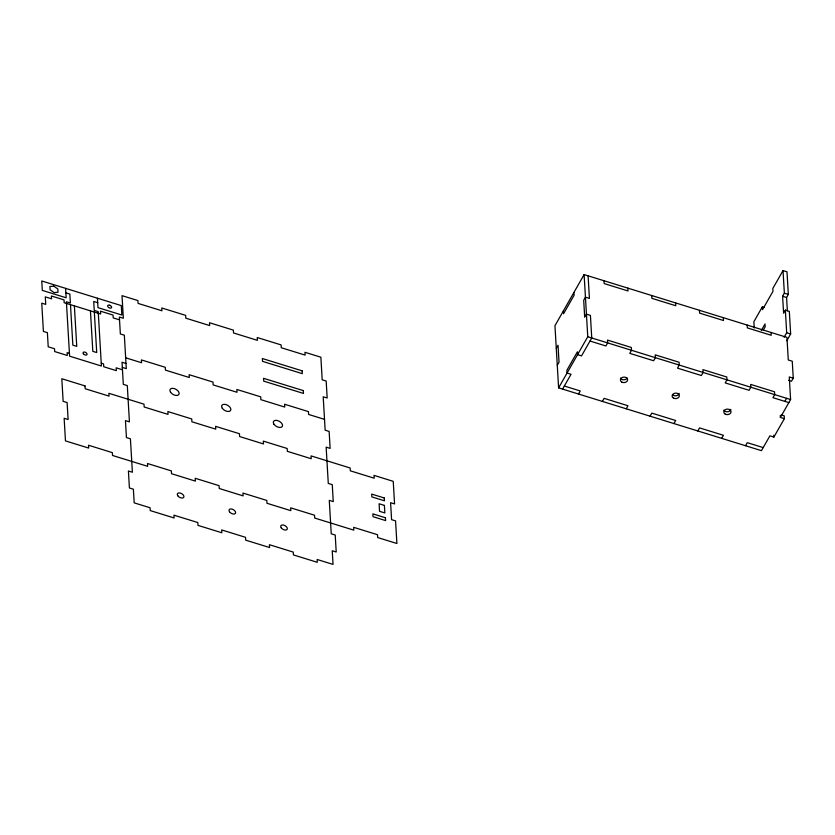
<?xml version="1.0" encoding="UTF-8"?>
<svg xmlns="http://www.w3.org/2000/svg" width="835" height="835" viewBox="0 0 835 835"><rect width="100%" height="100%" fill="white"/><g stroke="black" fill="none" stroke-linecap="round" stroke-linejoin="round"><path stroke-width="1.25" d="M788.522 380.311L791.496 381.24L793.25 378.171L792.258 361.221L788.282 359.989L786.946 337.382L584.114 274.59L554.951 325.713L558.605 387.868L761.447 450.66L769.901 435.839L773.878 437.07L784.368 418.669L784.211 415.84L781.226 414.922M556.287 348.31L558.03 345.252L559.033 362.202L557.279 365.271M558.605 387.868L587.767 336.745L584.114 274.59M562.581 389.1L571.046 374.278L567.059 373.047L566.902 370.218L577.392 351.817L577.559 354.645L581.536 355.877L591.744 337.977L590.418 315.38L586.441 314.148L584.688 317.216L583.696 300.266L585.439 297.197L589.416 298.429L588.091 275.821M578.498 394.026L580.241 390.957L564.335 386.031M602.359 401.416L604.102 398.347L627.972 405.737L626.219 408.795M650.079 416.185L651.832 413.116L675.692 420.506L673.949 423.575M764.307 307.499L762.324 306.883L753.869 321.715L754.235 327.988M787.363 310.808L786.58 297.49L788.334 294.421L786.998 271.824L783.021 270.592L772.824 288.482L772.98 291.311L762.491 309.712L762.324 306.883M697.809 430.964L699.563 427.896L723.423 435.286L721.67 438.354M761.322 330.451L765.017 323.98L765.184 326.798L763.336 330.044M786.831 340.69L790.651 333.979L789.325 311.382L785.349 310.15L783.595 313.208L782.604 296.258L784.357 293.189L783.021 270.592M784.128 337.225L786.674 332.748L785.349 310.15M745.53 445.733L747.283 442.675L763.19 447.591M784.879 401.385L786.622 398.316M784.368 418.669L780.391 417.437L790.599 399.548L789.273 376.94L793.25 378.171M784.357 293.189L788.334 294.421M782.604 296.258L786.58 297.49M786.674 332.748L790.651 333.979M587.767 336.745L790.599 399.548M589.99 341.045L605.907 345.972L607.65 342.903L607.483 340.085L631.343 347.464L631.51 350.293L629.767 353.362L653.628 360.751L655.381 357.683L655.214 354.854L679.074 362.244L679.241 365.072L677.488 368.131L701.358 375.52L703.101 372.452L702.934 369.634L726.805 377.013L726.961 379.841L725.218 382.91L749.078 390.3L750.832 387.231L750.665 384.403L774.525 391.792L774.692 394.621L772.939 397.69L788.856 402.606M65.871 292.834L69.848 294.066L70.38 303.022L66.403 301.79L69.597 356.169L101.411 366.022L98.217 311.632L94.24 310.401L93.718 301.456L97.695 302.688M119.53 319.847L113.226 317.905L113.059 315.077L100.471 311.173L100.638 314.002L64.18 302.719L64.013 299.89L51.415 295.997L51.582 298.815L45.288 296.863L45.727 304.399L41.75 303.168L43.41 331.422L47.386 332.654L48.221 346.786L54.515 348.727L54.682 351.556L67.28 355.459L67.113 352.631L69.43 353.351M125.668 357.808L141.574 362.734L141.407 359.916L165.267 367.296L165.434 370.124L189.294 377.514L189.127 374.685L212.998 382.075L213.155 384.904L237.025 392.283L236.858 389.465L260.718 396.844L260.885 399.673L284.745 407.062L284.578 404.234L308.449 411.624L308.616 414.452L324.523 419.379M125.991 363.465L122.014 362.233L123.319 384.361L127.296 385.593L129.425 421.852L125.448 420.621L126.44 437.571L130.417 438.803L132.389 472.234L128.413 471.003L129.404 487.964L133.381 489.195L134.184 502.847L150.091 507.774L150.258 510.592L174.118 517.982L173.951 515.164L197.822 522.543L197.989 525.372L221.849 532.761L221.682 529.933L245.542 537.322L245.709 540.151L269.569 547.53L269.402 544.712L293.273 552.092L293.44 554.92L317.3 562.31L317.133 559.481L333.04 564.408L332.236 550.756L336.213 551.987L335.221 535.037L331.245 533.805L329.282 500.363L333.259 501.595L332.257 484.644L328.28 483.413L326.151 447.153L330.128 448.385L329.136 431.434L325.159 430.202L323.197 396.771L327.174 398.003L326.172 381.052L322.195 379.821L320.87 357.213L304.963 352.297L305.13 355.115L281.259 347.725L281.092 344.907L257.232 337.517L257.399 340.346L233.539 332.956L233.372 330.128L209.512 322.738L209.668 325.567L185.808 318.177L185.641 315.359L161.781 307.969L161.948 310.787L138.088 303.408L137.921 300.579L122.014 295.653L123.34 318.26L119.363 317.029L120.355 333.979L124.332 335.211L126.294 368.642L122.317 367.41M101.244 363.194L103.571 363.914L103.738 366.742L116.326 370.646L116.159 367.817L122.463 369.769M780.287 415.548L780.391 417.437M771.039 332.466L771.206 335.284L747.346 327.894L747.179 325.076M773.763 435.181L773.878 437.07M723.319 317.686L723.475 320.515L699.615 313.125L699.448 310.296M675.588 302.907L675.755 305.735L651.895 298.345L651.728 295.527M627.857 288.138L628.024 290.966L604.164 283.576L603.997 280.748M573.906 292.48L574.073 295.308L563.573 313.709L563.416 310.891M97.434 298.22L97.987 307.635L121.847 315.025L121.294 305.6L41.75 280.977L42.303 290.392L66.163 297.782L65.61 288.367M94.334 312.05L96.714 352.547L92.821 351.347L90.441 310.85M74.367 305.871L76.747 346.368L72.854 345.158L70.474 304.671M730.834 409.369A3.622 2.756 -3.4 0 1 727.65 411.759A3.622 2.756 -3.4 0 1 723.882 410.121M679.126 393.358A3.622 2.756 -3.4 0 1 676.413 395.686A3.622 2.756 -3.4 0 1 672.634 394.725M627.168 378.046A3.622 2.756 -3.4 0 1 623.766 379.779A3.622 2.756 -3.4 0 1 620.478 378.109M53.764 286.123L49.881 286.52L50.079 289.776L54.15 292.647L58.032 292.24L57.845 288.983L53.764 286.123M109.677 305.245L109.155 305.109A2.171 1.273 29.7 0 0 108.091 306.967A2.171 1.273 29.7 0 0 111.42 307.833A2.171 1.273 29.7 0 0 109.677 305.245M302.145 370.834L262.367 358.528L262.534 361.346L302.312 373.662L302.145 370.834M303.303 390.613L263.536 378.307L263.703 381.125L303.47 393.442L303.303 390.613M85.013 385.916L61.811 378.725L63.136 401.332L67.113 402.564L68.115 419.514L64.138 418.283L65.464 440.89L88.667 448.071L88.5 445.243L112.36 452.633L112.527 455.461L147.659 466.337L147.492 463.508L171.352 470.898L171.519 473.716L195.38 481.106L195.223 478.278L219.083 485.667L219.25 488.496L243.11 495.886L242.943 493.057L266.803 500.447L266.97 503.275L290.83 510.655L290.674 507.837L314.534 515.216L314.701 518.044L353.81 530.152L353.643 527.323L377.503 534.713L377.67 537.542L396.896 543.491L395.56 520.883L391.584 519.662L390.592 502.701L394.569 503.933L393.243 481.336L374.017 475.386L374.184 478.204L350.324 470.825L350.157 467.997L311.048 455.889L311.215 458.718L287.344 451.328L287.188 448.499L263.317 441.11L263.484 443.938L239.624 436.548L239.457 433.73L215.597 426.341L215.764 429.159L191.893 421.779L191.726 418.951L167.866 411.561L168.033 414.39L144.173 407L144.006 404.171L108.874 393.295L109.041 396.124L85.18 388.734L85.013 385.916M384.288 497.984L371.7 494.08L371.867 496.908L384.455 500.802L384.288 497.984M384.403 505.415L379.1 503.766L379.539 511.302L384.841 512.951L384.403 505.415M385.457 517.763L372.859 513.859L373.026 516.688L385.624 520.581L385.457 517.763M83.385 353.737A2.171 1.273 29.7 0 0 86.83 354.802A2.171 1.273 29.7 0 0 84.982 352.151A2.171 1.273 29.7 0 0 83.385 353.737M229.51 511.782A3.622 2.119 29.7 0 0 235.251 513.556A3.622 2.119 29.7 0 0 232.172 509.141A3.622 2.119 29.7 0 0 229.51 511.782M281.218 527.793A3.622 2.119 29.7 0 0 286.958 529.567A3.622 2.119 29.7 0 0 283.879 525.152A3.622 2.119 29.7 0 0 281.218 527.793M177.813 495.781A3.622 2.119 29.7 0 0 183.554 497.556A3.622 2.119 29.7 0 0 180.475 493.13A3.622 2.119 29.7 0 0 177.813 495.781M222.308 408.305A5.073 2.964 29.7 0 0 230.345 410.789A5.073 2.964 29.7 0 0 226.034 404.599A5.073 2.964 29.7 0 0 222.308 408.305M170.601 392.293A5.073 2.964 29.7 0 0 178.638 394.788A5.073 2.964 29.7 0 0 174.327 388.599A5.073 2.964 29.7 0 0 170.601 392.293M274.005 424.305A5.073 2.964 29.7 0 0 282.042 426.8A5.073 2.964 29.7 0 0 277.731 420.61A5.073 2.964 29.7 0 0 274.005 424.305M673.448 398.055A3.622 2.756 -3.4 0 0 679.293 396.187A3.622 2.756 -3.4 0 0 674.409 393.327A3.622 2.756 -3.4 0 0 673.448 398.055M725.156 414.066A3.622 2.756 -3.4 0 0 731.001 412.187A3.622 2.756 -3.4 0 0 726.106 409.327A3.622 2.756 -3.4 0 0 725.156 414.066M621.751 382.054A3.622 2.756 -3.4 0 0 627.596 380.175A3.622 2.756 -3.4 0 0 622.701 377.316A3.622 2.756 -3.4 0 0 621.751 382.054"/></g></svg>
